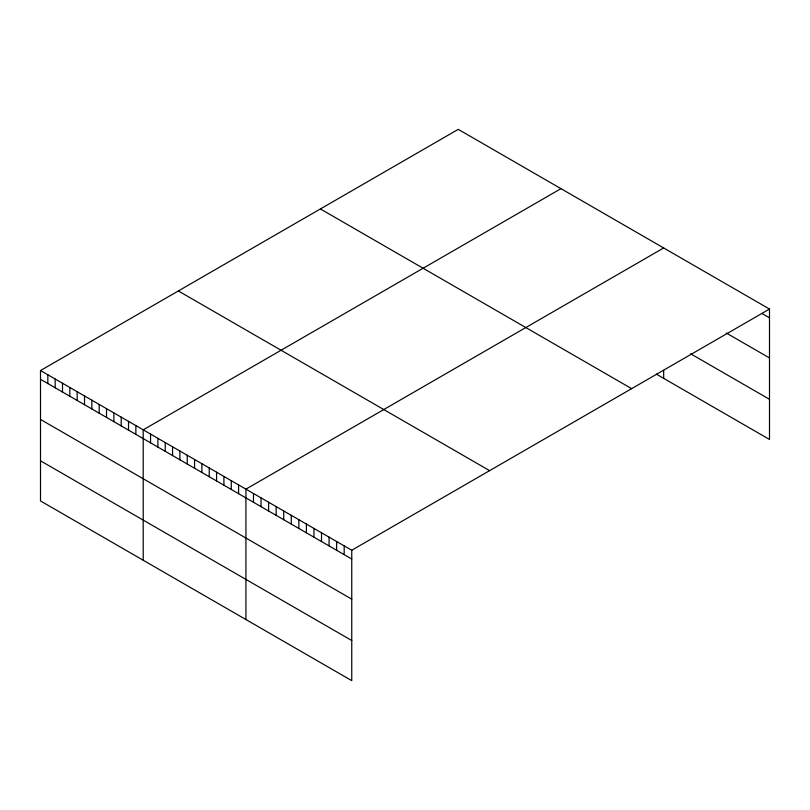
<?xml version="1.0" encoding="UTF-8"?>
<svg xmlns="http://www.w3.org/2000/svg" width="810" height="810" viewBox="0 0 810 810"><rect width="100%" height="100%" fill="white"/><g stroke="black" fill="none" stroke-linecap="round" stroke-linejoin="round"><path stroke-width="1.21" d="M40.5 370.545L351.753 550.243L351.753 680.643L40.5 500.944L40.5 370.545L458.247 129.357L769.5 309.055L769.5 439.455L656.343 374.129M560.965 188.659L143.208 429.837L143.208 560.247M663.673 247.961L245.926 489.139L245.926 619.549M351.753 550.243L769.5 309.055M761.937 313.45L769.5 317.824M726.307 333.021L769.5 357.959M690.667 353.808L769.5 399.32M320.395 208.95L631.638 388.648M178.362 290.952L489.604 470.65M40.5 379.303L351.753 559.001M40.5 419.448L351.753 599.147M40.5 460.809L351.753 640.508M663.673 370.332L663.673 378.361M344.189 545.879L344.189 554.637M336.636 541.515L336.636 550.274M329.073 537.151L329.073 545.91M321.509 532.788L321.509 541.546M313.956 528.424L313.956 537.182M306.393 524.06L306.393 532.818M298.839 519.686L298.839 528.454M291.276 515.322L291.276 524.09M283.723 510.958L283.723 519.726M276.159 506.594L276.159 515.362M268.606 502.23L268.606 510.999M261.043 497.867L261.043 506.635M253.479 493.503L253.479 502.271M238.585 484.906L238.585 493.675M231.255 480.674L231.255 489.432M223.914 476.432L223.914 485.2M216.574 472.2L216.574 480.968M209.243 467.967L209.243 476.725M201.903 463.725L201.903 472.493M194.572 459.493L194.572 468.261M187.231 455.26L187.231 464.019M179.891 451.018L179.891 459.786M172.56 446.786L172.56 455.554M165.22 442.554L165.22 451.312M157.889 438.311L157.889 447.079M150.549 434.079L150.549 442.847M135.877 425.604L135.877 434.373M128.537 421.372L128.537 430.13M121.206 417.13L121.206 425.898M113.866 412.897L113.866 421.666M106.525 408.665L106.525 417.423M99.195 404.423L99.195 413.191M91.854 400.191L91.854 408.959M84.523 395.958L84.523 404.716M77.183 391.716L77.183 400.484M69.842 387.484L69.842 396.252M62.512 383.251L62.512 392.01M55.171 379.009L55.171 387.777M47.841 374.777L47.841 383.545"/></g></svg>
